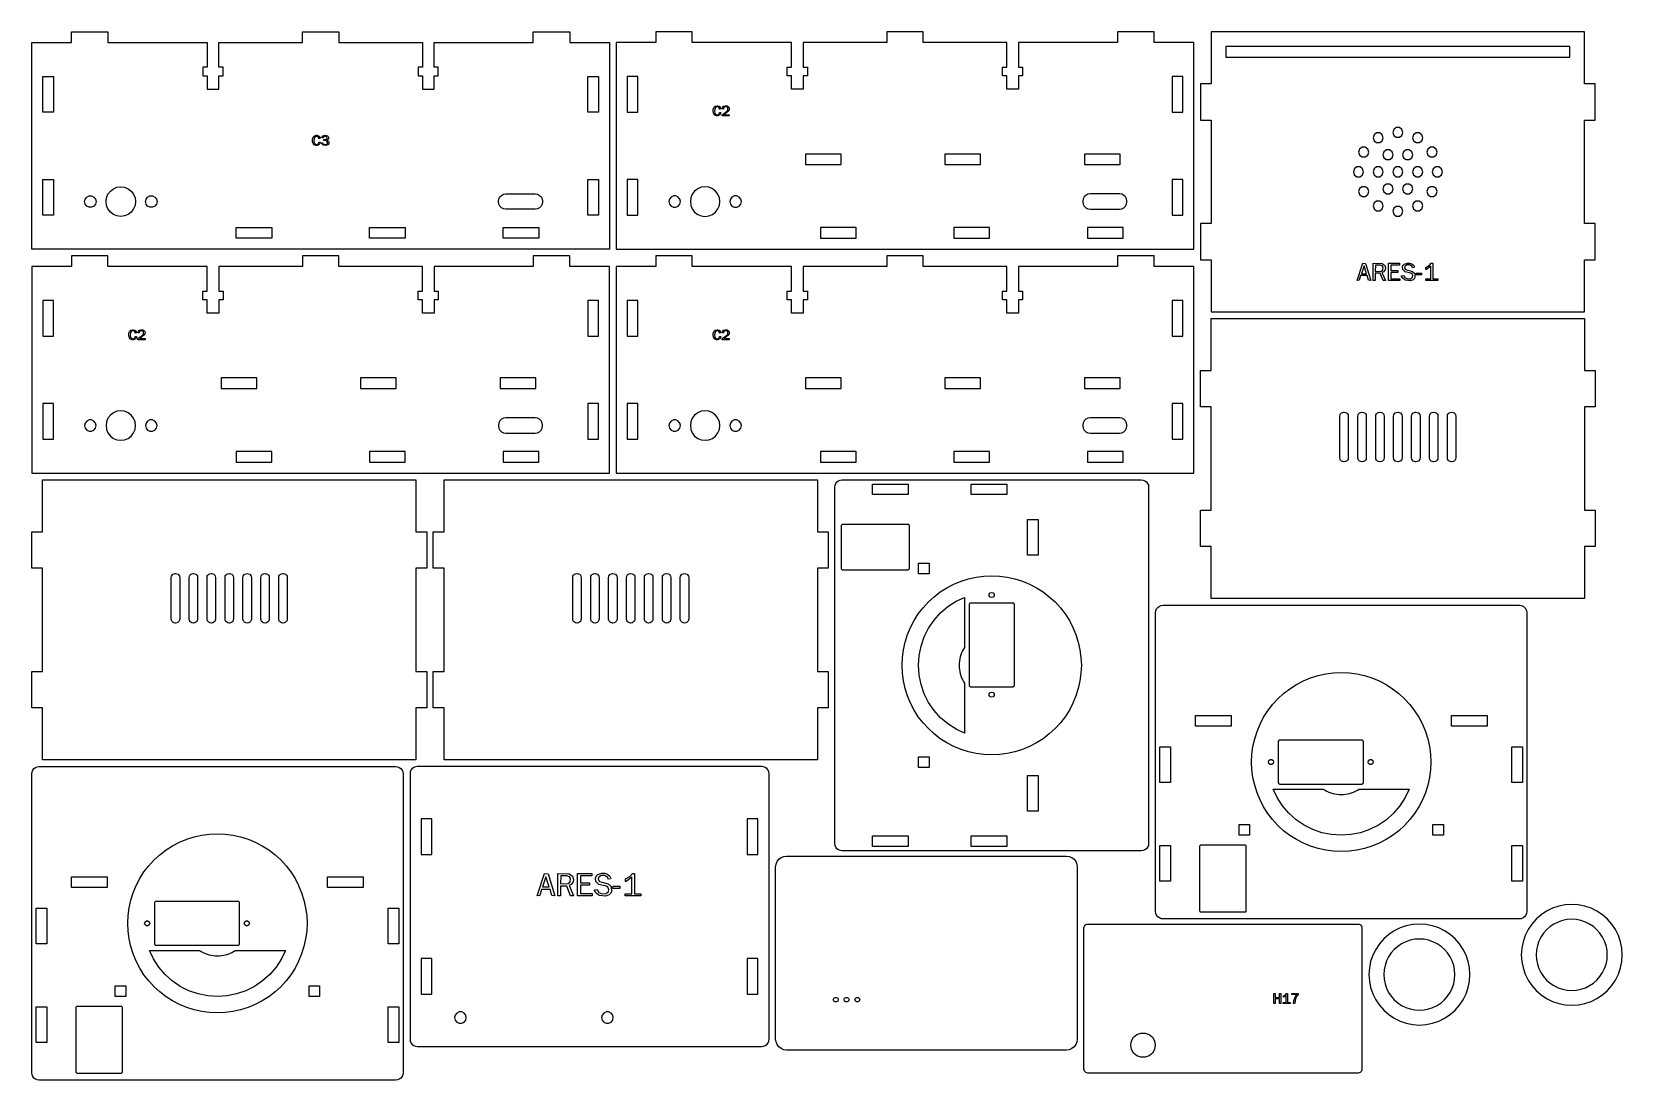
# Model space of a CAD drawing. Header units: millimetres. Extents: x 3 to 447, y 4 to 297.
import ezdxf

# ---------------------------------------------------------------- set-up
doc = ezdxf.new("R2010")
doc.units = ezdxf.units.MM
for name, color, linetype in [('CUT', 1, 'CONTINUOUS'), ('ENGRAVE', 7, 'CONTINUOUS'), ('SCORE', 5, 'CONTINUOUS')]:
    doc.layers.add(name, color=color, linetype=linetype)

msp = doc.modelspace()

# ---------------------------------------------------------------- linework, layer by layer
at = {"layer": 'CUT'}
for points in [[(164.15, 236.325), (3, 236.325), (3, 294), (14.1, 294), (14.1, 297), (24.25, 297), (24.25, 294), (51.95, 294), (51.95, 287.15), (50.75, 287.15), (50.75, 284.7), (51.95, 284.7), (51.95, 281), (55.2, 281), (55.2, 284.7), (56.4, 284.7), (56.4, 287.15), (55.2, 287.15), (55.2, 294), (78.5, 294), (78.5, 297), (88.65, 297), (88.65, 294), (111.95, 294), (111.95, 287.15), (110.75, 287.15), (110.75, 284.7), (111.95, 284.7), (111.95, 281), (115.2, 281), (115.2, 284.7), (116.4, 284.7), (116.4, 287.15), (115.2, 287.15), (115.2, 294), (142.9, 294), (142.9, 297), (153.05, 297), (153.05, 294), (164.15, 294)], [(166, 236.325), (327.15, 236.325), (327.15, 294), (316.05, 294), (316.05, 297), (305.9, 297), (305.9, 294), (278.2, 294), (278.2, 287.15), (279.4, 287.15), (279.4, 284.7), (278.2, 284.7), (278.2, 281), (274.95, 281), (274.95, 284.7), (273.75, 284.7), (273.75, 287.15), (274.95, 287.15), (274.95, 294), (251.65, 294), (251.65, 297), (241.5, 297), (241.5, 294), (218.2, 294), (218.2, 287.15), (219.4, 287.15), (219.4, 284.7), (218.2, 284.7), (218.2, 281), (214.95, 281), (214.95, 284.7), (213.75, 284.7), (213.75, 287.15), (214.95, 287.15), (214.95, 294), (187.25, 294), (187.25, 297), (177.1, 297), (177.1, 294), (166, 294)], [(332, 218.85), (436.15, 218.85), (436.15, 233.35), (439.15, 233.35), (439.15, 243.5), (436.15, 243.5), (436.15, 272.35), (439.15, 272.35), (439.15, 282.5), (436.15, 282.5), (436.15, 297), (332, 297), (332, 282.5), (329, 282.5), (329, 272.35), (332, 272.35), (332, 243.5), (329, 243.5), (329, 233.35), (332, 233.35)], [(9.05, 274.569), (6.1, 274.569), (6.1, 284.519), (9.05, 284.519)], [(161.05, 274.569), (158.1, 274.569), (158.1, 284.519), (161.05, 284.519)], [(169.1, 274.569), (172.05, 274.569), (172.05, 284.519), (169.1, 284.519)], [(321.1, 274.569), (324.05, 274.569), (324.05, 284.519), (321.1, 284.519)], [(379.996, 267.451), (379.725, 268.287), (379.014, 268.803), (378.136, 268.803), (377.425, 268.287), (377.154, 267.451), (377.425, 266.616), (378.136, 266.1), (379.014, 266.1), (379.725, 266.616)], [(385.496, 268.925), (385.225, 269.76), (384.514, 270.277), (383.636, 270.277), (382.925, 269.76), (382.654, 268.925), (382.925, 268.09), (383.636, 267.573), (384.514, 267.573), (385.225, 268.09)], [(390.996, 267.451), (390.725, 268.287), (390.014, 268.803), (389.136, 268.803), (388.425, 268.287), (388.154, 267.451), (388.425, 266.616), (389.136, 266.1), (390.014, 266.1), (390.725, 266.616)], [(218.808, 259.95), (228.758, 259.95), (228.758, 262.9), (218.808, 262.9)], [(257.725, 259.95), (267.675, 259.95), (267.675, 262.9), (257.725, 262.9)], [(296.642, 259.95), (306.592, 259.95), (306.592, 262.9), (296.642, 262.9)], [(375.97, 263.425), (375.698, 264.26), (374.988, 264.777), (374.11, 264.777), (373.399, 264.26), (373.128, 263.425), (373.399, 262.59), (374.11, 262.073), (374.988, 262.073), (375.698, 262.59)], [(382.746, 262.688), (382.475, 263.523), (381.764, 264.04), (380.886, 264.04), (380.175, 263.523), (379.904, 262.688), (380.175, 261.853), (380.886, 261.337), (381.764, 261.337), (382.475, 261.853)], [(388.246, 262.688), (387.975, 263.523), (387.264, 264.04), (386.386, 264.04), (385.675, 263.523), (385.404, 262.688), (385.675, 261.853), (386.386, 261.337), (387.264, 261.337), (387.975, 261.853)], [(395.022, 263.425), (394.751, 264.26), (394.04, 264.777), (393.162, 264.777), (392.452, 264.26), (392.18, 263.425), (392.452, 262.59), (393.162, 262.073), (394.04, 262.073), (394.751, 262.59)], [(374.496, 257.925), (374.225, 258.76), (373.514, 259.277), (372.636, 259.277), (371.925, 258.76), (371.654, 257.925), (371.925, 257.09), (372.636, 256.573), (373.514, 256.573), (374.225, 257.09)], [(379.996, 257.925), (379.725, 258.76), (379.014, 259.277), (378.136, 259.277), (377.425, 258.76), (377.154, 257.925), (377.425, 257.09), (378.136, 256.573), (379.014, 256.573), (379.725, 257.09)], [(385.496, 257.925), (385.225, 258.76), (384.514, 259.277), (383.636, 259.277), (382.925, 258.76), (382.654, 257.925), (382.925, 257.09), (383.636, 256.573), (384.514, 256.573), (385.225, 257.09)], [(390.996, 257.925), (390.725, 258.76), (390.014, 259.277), (389.136, 259.277), (388.425, 258.76), (388.154, 257.925), (388.425, 257.09), (389.136, 256.573), (390.014, 256.573), (390.725, 257.09)], [(396.496, 257.925), (396.225, 258.76), (395.514, 259.277), (394.636, 259.277), (393.925, 258.76), (393.654, 257.925), (393.925, 257.09), (394.636, 256.573), (395.514, 256.573), (396.225, 257.09)], [(9.05, 245.806), (6.1, 245.806), (6.1, 255.756), (9.05, 255.756)], [(23.701, 249.625), (23.841, 250.692), (24.253, 251.687), (24.909, 252.541), (25.763, 253.197), (26.758, 253.609), (27.825, 253.749), (28.892, 253.609), (29.887, 253.197), (30.741, 252.541), (31.397, 251.687), (31.809, 250.692), (31.949, 249.625), (31.809, 248.558), (31.397, 247.563), (30.741, 246.709), (29.887, 246.053), (28.892, 245.641), (27.825, 245.501), (26.758, 245.641), (25.763, 246.053), (24.909, 246.709), (24.253, 247.563), (23.841, 248.558)], [(161.05, 245.806), (158.1, 245.806), (158.1, 255.756), (161.05, 255.756)], [(169.1, 245.806), (172.05, 245.806), (172.05, 255.756), (169.1, 255.756)], [(194.949, 249.625), (194.809, 250.692), (194.397, 251.687), (193.741, 252.541), (192.887, 253.197), (191.892, 253.609), (190.825, 253.749), (189.758, 253.609), (188.763, 253.197), (187.909, 252.541), (187.253, 251.687), (186.841, 250.692), (186.701, 249.625), (186.841, 248.558), (187.253, 247.563), (187.909, 246.709), (188.763, 246.053), (189.758, 245.641), (190.825, 245.501), (191.892, 245.641), (192.887, 246.053), (193.741, 246.709), (194.397, 247.563), (194.809, 248.558)], [(321.1, 245.806), (324.05, 245.806), (324.05, 255.756), (321.1, 255.756)], [(375.97, 252.425), (375.698, 253.26), (374.988, 253.777), (374.11, 253.777), (373.399, 253.26), (373.128, 252.425), (373.399, 251.59), (374.11, 251.073), (374.988, 251.073), (375.698, 251.59)], [(382.746, 253.162), (382.475, 253.997), (381.764, 254.513), (380.886, 254.513), (380.175, 253.997), (379.904, 253.162), (380.175, 252.327), (380.886, 251.81), (381.764, 251.81), (382.475, 252.327)], [(388.246, 253.162), (387.975, 253.997), (387.264, 254.513), (386.386, 254.513), (385.675, 253.997), (385.404, 253.162), (385.675, 252.327), (386.386, 251.81), (387.264, 251.81), (387.975, 252.327)], [(395.022, 252.425), (394.751, 253.26), (394.04, 253.777), (393.162, 253.777), (392.452, 253.26), (392.18, 252.425), (392.452, 251.59), (393.162, 251.073), (394.04, 251.073), (394.751, 251.59)], [(17.702, 249.625), (17.863, 250.329), (18.313, 250.894), (18.964, 251.207), (19.686, 251.207), (20.337, 250.894), (20.787, 250.329), (20.948, 249.625), (20.787, 248.921), (20.337, 248.356), (19.686, 248.043), (18.964, 248.043), (18.313, 248.356), (17.863, 248.921)], [(34.702, 249.625), (34.863, 250.329), (35.313, 250.894), (35.964, 251.207), (36.686, 251.207), (37.337, 250.894), (37.787, 250.329), (37.948, 249.625), (37.787, 248.921), (37.337, 248.356), (36.686, 248.043), (35.964, 248.043), (35.313, 248.356), (34.863, 248.921)], [(133.2, 249.719), (133.3, 250.35), (133.587, 250.915), (134.035, 251.363), (134.6, 251.65), (135.231, 251.75), (143.419, 251.75), (144.05, 251.65), (144.615, 251.363), (145.063, 250.915), (145.35, 250.35), (145.45, 249.719), (145.45, 249.531), (145.35, 248.9), (145.063, 248.335), (144.615, 247.887), (144.05, 247.6), (143.419, 247.5), (135.231, 247.5), (134.6, 247.6), (134.035, 247.887), (133.587, 248.335), (133.3, 248.9), (133.2, 249.531)], [(183.948, 249.625), (183.787, 250.329), (183.337, 250.894), (182.686, 251.207), (181.964, 251.207), (181.313, 250.894), (180.863, 250.329), (180.702, 249.625), (180.863, 248.921), (181.313, 248.356), (181.964, 248.043), (182.686, 248.043), (183.337, 248.356), (183.787, 248.921)], [(200.948, 249.625), (200.787, 250.329), (200.337, 250.894), (199.686, 251.207), (198.964, 251.207), (198.313, 250.894), (197.863, 250.329), (197.702, 249.625), (197.863, 248.921), (198.313, 248.356), (198.964, 248.043), (199.686, 248.043), (200.337, 248.356), (200.787, 248.921)], [(308.45, 249.719), (308.35, 250.35), (308.063, 250.915), (307.615, 251.363), (307.05, 251.65), (306.419, 251.75), (298.231, 251.75), (297.6, 251.65), (297.035, 251.363), (296.587, 250.915), (296.3, 250.35), (296.2, 249.719), (296.2, 249.531), (296.3, 248.9), (296.587, 248.335), (297.035, 247.887), (297.6, 247.6), (298.231, 247.5), (306.419, 247.5), (307.05, 247.6), (307.615, 247.887), (308.063, 248.335), (308.35, 248.9), (308.45, 249.531)], [(379.996, 248.399), (379.725, 249.234), (379.014, 249.75), (378.136, 249.75), (377.425, 249.234), (377.154, 248.399), (377.425, 247.563), (378.136, 247.047), (379.014, 247.047), (379.725, 247.563)], [(390.996, 248.399), (390.725, 249.234), (390.014, 249.75), (389.136, 249.75), (388.425, 249.234), (388.154, 248.399), (388.425, 247.563), (389.136, 247.047), (390.014, 247.047), (390.725, 247.563)], [(385.496, 246.925), (385.225, 247.76), (384.514, 248.277), (383.636, 248.277), (382.925, 247.76), (382.654, 246.925), (382.925, 246.09), (383.636, 245.573), (384.514, 245.573), (385.225, 246.09)], [(69.925, 239.425), (59.975, 239.425), (59.975, 242.375), (69.925, 242.375)], [(107.175, 239.425), (97.225, 239.425), (97.225, 242.375), (107.175, 242.375)], [(144.425, 239.425), (134.475, 239.425), (134.475, 242.375), (144.425, 242.375)], [(222.975, 239.425), (232.925, 239.425), (232.925, 242.375), (222.975, 242.375)], [(260.225, 239.425), (270.175, 239.425), (270.175, 242.375), (260.225, 242.375)], [(297.475, 239.425), (307.425, 239.425), (307.425, 242.375), (297.475, 242.375)], [(3, 173.825), (164.15, 173.825), (164.15, 231.5), (153.05, 231.5), (153.05, 234.5), (142.9, 234.5), (142.9, 231.5), (115.2, 231.5), (115.2, 224.65), (116.4, 224.65), (116.4, 222.2), (115.2, 222.2), (115.2, 218.5), (111.95, 218.5), (111.95, 222.2), (110.75, 222.2), (110.75, 224.65), (111.95, 224.65), (111.95, 231.5), (88.65, 231.5), (88.65, 234.5), (78.5, 234.5), (78.5, 231.5), (55.2, 231.5), (55.2, 224.65), (56.4, 224.65), (56.4, 222.2), (55.2, 222.2), (55.2, 218.5), (51.95, 218.5), (51.95, 222.2), (50.75, 222.2), (50.75, 224.65), (51.95, 224.65), (51.95, 231.5), (24.25, 231.5), (24.25, 234.5), (14.1, 234.5), (14.1, 231.5), (3, 231.5)], [(166, 173.825), (327.15, 173.825), (327.15, 231.5), (316.05, 231.5), (316.05, 234.5), (305.9, 234.5), (305.9, 231.5), (278.2, 231.5), (278.2, 224.65), (279.4, 224.65), (279.4, 222.2), (278.2, 222.2), (278.2, 218.5), (274.95, 218.5), (274.95, 222.2), (273.75, 222.2), (273.75, 224.65), (274.95, 224.65), (274.95, 231.5), (251.65, 231.5), (251.65, 234.5), (241.5, 234.5), (241.5, 231.5), (218.2, 231.5), (218.2, 224.65), (219.4, 224.65), (219.4, 222.2), (218.2, 222.2), (218.2, 218.5), (214.95, 218.5), (214.95, 222.2), (213.75, 222.2), (213.75, 224.65), (214.95, 224.65), (214.95, 231.5), (187.25, 231.5), (187.25, 234.5), (177.1, 234.5), (177.1, 231.5), (166, 231.5)], [(6.1, 212.069), (9.05, 212.069), (9.05, 222.019), (6.1, 222.019)], [(158.1, 212.069), (161.05, 212.069), (161.05, 222.019), (158.1, 222.019)], [(169.1, 212.069), (172.05, 212.069), (172.05, 222.019), (169.1, 222.019)], [(321.1, 212.069), (324.05, 212.069), (324.05, 222.019), (321.1, 222.019)], [(436.15, 138.85), (332, 138.85), (332, 153.35), (329, 153.35), (329, 163.5), (332, 163.5), (332, 192.35), (329, 192.35), (329, 202.5), (332, 202.5), (332, 217), (436.15, 217), (436.15, 202.5), (439.15, 202.5), (439.15, 192.35), (436.15, 192.35), (436.15, 163.5), (439.15, 163.5), (439.15, 153.35), (436.15, 153.35)], [(55.808, 197.45), (65.758, 197.45), (65.758, 200.4), (55.808, 200.4)], [(94.725, 197.45), (104.675, 197.45), (104.675, 200.4), (94.725, 200.4)], [(133.642, 197.45), (143.592, 197.45), (143.592, 200.4), (133.642, 200.4)], [(218.808, 197.45), (228.758, 197.45), (228.758, 200.4), (218.808, 200.4)], [(257.725, 197.45), (267.675, 197.45), (267.675, 200.4), (257.725, 200.4)], [(296.642, 197.45), (306.592, 197.45), (306.592, 200.4), (296.642, 200.4)], [(6.1, 183.306), (9.05, 183.306), (9.05, 193.256), (6.1, 193.256)], [(31.949, 187.125), (31.809, 188.192), (31.397, 189.187), (30.741, 190.041), (29.887, 190.697), (28.892, 191.109), (27.825, 191.249), (26.758, 191.109), (25.763, 190.697), (24.909, 190.041), (24.253, 189.187), (23.841, 188.192), (23.701, 187.125), (23.841, 186.058), (24.253, 185.063), (24.909, 184.209), (25.763, 183.553), (26.758, 183.141), (27.825, 183.001), (28.892, 183.141), (29.887, 183.553), (30.741, 184.209), (31.397, 185.063), (31.809, 186.058)], [(158.1, 183.306), (161.05, 183.306), (161.05, 193.256), (158.1, 193.256)], [(169.1, 183.306), (172.05, 183.306), (172.05, 193.256), (169.1, 193.256)], [(194.949, 187.125), (194.809, 188.192), (194.397, 189.187), (193.741, 190.041), (192.887, 190.697), (191.892, 191.109), (190.825, 191.249), (189.758, 191.109), (188.763, 190.697), (187.909, 190.041), (187.253, 189.187), (186.841, 188.192), (186.701, 187.125), (186.841, 186.058), (187.253, 185.063), (187.909, 184.209), (188.763, 183.553), (189.758, 183.141), (190.825, 183.001), (191.892, 183.141), (192.887, 183.553), (193.741, 184.209), (194.397, 185.063), (194.809, 186.058)], [(321.1, 183.306), (324.05, 183.306), (324.05, 193.256), (321.1, 193.256)], [(367.9, 189.719), (367.956, 190.072), (368.116, 190.386), (368.364, 190.634), (368.678, 190.794), (369.031, 190.85), (369.119, 190.85), (369.472, 190.794), (369.786, 190.634), (370.034, 190.386), (370.194, 190.072), (370.25, 189.719), (370.25, 178.131), (370.194, 177.778), (370.034, 177.464), (369.786, 177.216), (369.472, 177.056), (369.119, 177), (369.031, 177), (368.678, 177.056), (368.364, 177.216), (368.116, 177.464), (367.956, 177.778), (367.9, 178.131)], [(372.9, 189.719), (372.956, 190.072), (373.116, 190.386), (373.364, 190.634), (373.678, 190.794), (374.031, 190.85), (374.119, 190.85), (374.472, 190.794), (374.786, 190.634), (375.034, 190.386), (375.194, 190.072), (375.25, 189.719), (375.25, 178.131), (375.194, 177.778), (375.034, 177.464), (374.786, 177.216), (374.472, 177.056), (374.119, 177), (374.031, 177), (373.678, 177.056), (373.364, 177.216), (373.116, 177.464), (372.956, 177.778), (372.9, 178.131)], [(377.9, 189.719), (377.956, 190.072), (378.116, 190.386), (378.364, 190.634), (378.678, 190.794), (379.031, 190.85), (379.119, 190.85), (379.472, 190.794), (379.786, 190.634), (380.034, 190.386), (380.194, 190.072), (380.25, 189.719), (380.25, 178.131), (380.194, 177.778), (380.034, 177.464), (379.786, 177.216), (379.472, 177.056), (379.119, 177), (379.031, 177), (378.678, 177.056), (378.364, 177.216), (378.116, 177.464), (377.956, 177.778), (377.9, 178.131)], [(382.9, 189.719), (382.956, 190.072), (383.116, 190.386), (383.364, 190.634), (383.678, 190.794), (384.031, 190.85), (384.119, 190.85), (384.472, 190.794), (384.786, 190.634), (385.034, 190.386), (385.194, 190.072), (385.25, 189.719), (385.25, 178.131), (385.194, 177.778), (385.034, 177.464), (384.786, 177.216), (384.472, 177.056), (384.119, 177), (384.031, 177), (383.678, 177.056), (383.364, 177.216), (383.116, 177.464), (382.956, 177.778), (382.9, 178.131)], [(387.9, 189.719), (387.956, 190.072), (388.116, 190.386), (388.364, 190.634), (388.678, 190.794), (389.031, 190.85), (389.119, 190.85), (389.472, 190.794), (389.786, 190.634), (390.034, 190.386), (390.194, 190.072), (390.25, 189.719), (390.25, 178.131), (390.194, 177.778), (390.034, 177.464), (389.786, 177.216), (389.472, 177.056), (389.119, 177), (389.031, 177), (388.678, 177.056), (388.364, 177.216), (388.116, 177.464), (387.956, 177.778), (387.9, 178.131)], [(392.9, 189.719), (392.956, 190.072), (393.116, 190.386), (393.364, 190.634), (393.678, 190.794), (394.031, 190.85), (394.119, 190.85), (394.472, 190.794), (394.786, 190.634), (395.034, 190.386), (395.194, 190.072), (395.25, 189.719), (395.25, 178.131), (395.194, 177.778), (395.034, 177.464), (394.786, 177.216), (394.472, 177.056), (394.119, 177), (394.031, 177), (393.678, 177.056), (393.364, 177.216), (393.116, 177.464), (392.956, 177.778), (392.9, 178.131)], [(397.9, 189.719), (397.956, 190.072), (398.116, 190.386), (398.364, 190.634), (398.678, 190.794), (399.031, 190.85), (399.119, 190.85), (399.472, 190.794), (399.786, 190.634), (400.034, 190.386), (400.194, 190.072), (400.25, 189.719), (400.25, 178.131), (400.194, 177.778), (400.034, 177.464), (399.786, 177.216), (399.472, 177.056), (399.119, 177), (399.031, 177), (398.678, 177.056), (398.364, 177.216), (398.116, 177.464), (397.956, 177.778), (397.9, 178.131)], [(20.948, 187.125), (20.787, 187.829), (20.337, 188.394), (19.686, 188.707), (18.964, 188.707), (18.313, 188.394), (17.863, 187.829), (17.702, 187.125), (17.863, 186.421), (18.313, 185.856), (18.964, 185.543), (19.686, 185.543), (20.337, 185.856), (20.787, 186.421)], [(37.948, 187.125), (37.787, 187.829), (37.337, 188.394), (36.686, 188.707), (35.964, 188.707), (35.313, 188.394), (34.863, 187.829), (34.702, 187.125), (34.863, 186.421), (35.313, 185.856), (35.964, 185.543), (36.686, 185.543), (37.337, 185.856), (37.787, 186.421)], [(145.45, 187.219), (145.35, 187.85), (145.063, 188.415), (144.615, 188.863), (144.05, 189.15), (143.419, 189.25), (135.231, 189.25), (134.6, 189.15), (134.035, 188.863), (133.587, 188.415), (133.3, 187.85), (133.2, 187.219), (133.2, 187.031), (133.3, 186.4), (133.587, 185.835), (134.035, 185.387), (134.6, 185.1), (135.231, 185), (143.419, 185), (144.05, 185.1), (144.615, 185.387), (145.063, 185.835), (145.35, 186.4), (145.45, 187.031)], [(183.948, 187.125), (183.787, 187.829), (183.337, 188.394), (182.686, 188.707), (181.964, 188.707), (181.313, 188.394), (180.863, 187.829), (180.702, 187.125), (180.863, 186.421), (181.313, 185.856), (181.964, 185.543), (182.686, 185.543), (183.337, 185.856), (183.787, 186.421)], [(200.948, 187.125), (200.787, 187.829), (200.337, 188.394), (199.686, 188.707), (198.964, 188.707), (198.313, 188.394), (197.863, 187.829), (197.702, 187.125), (197.863, 186.421), (198.313, 185.856), (198.964, 185.543), (199.686, 185.543), (200.337, 185.856), (200.787, 186.421)], [(308.45, 187.219), (308.35, 187.85), (308.063, 188.415), (307.615, 188.863), (307.05, 189.15), (306.419, 189.25), (298.231, 189.25), (297.6, 189.15), (297.035, 188.863), (296.587, 188.415), (296.3, 187.85), (296.2, 187.219), (296.2, 187.031), (296.3, 186.4), (296.587, 185.835), (297.035, 185.387), (297.6, 185.1), (298.231, 185), (306.419, 185), (307.05, 185.1), (307.615, 185.387), (308.063, 185.835), (308.35, 186.4), (308.45, 187.031)], [(59.975, 176.925), (69.925, 176.925), (69.925, 179.875), (59.975, 179.875)], [(97.225, 176.925), (107.175, 176.925), (107.175, 179.875), (97.225, 179.875)], [(134.475, 176.925), (144.425, 176.925), (144.425, 179.875), (134.475, 179.875)], [(222.975, 176.925), (232.925, 176.925), (232.925, 179.875), (222.975, 179.875)], [(260.225, 176.925), (270.175, 176.925), (270.175, 179.875), (260.225, 179.875)], [(297.475, 176.925), (307.425, 176.925), (307.425, 179.875), (297.475, 179.875)], [(110.15, 93.85), (6, 93.85), (6, 108.35), (3, 108.35), (3, 118.5), (6, 118.5), (6, 147.35), (3, 147.35), (3, 157.5), (6, 157.5), (6, 172), (110.15, 172), (110.15, 157.5), (113.15, 157.5), (113.15, 147.35), (110.15, 147.35), (110.15, 118.5), (113.15, 118.5), (113.15, 108.35), (110.15, 108.35)], [(222.15, 93.85), (118, 93.85), (118, 108.35), (115, 108.35), (115, 118.5), (118, 118.5), (118, 147.35), (115, 147.35), (115, 157.5), (118, 157.5), (118, 172), (222.15, 172), (222.15, 157.5), (225.15, 157.5), (225.15, 147.35), (222.15, 147.35), (222.15, 118.5), (225.15, 118.5), (225.15, 108.35), (222.15, 108.35)], [(227, 70.52), (227, 169.93), (227.07, 170.462), (227.277, 170.963), (227.607, 171.393), (228.037, 171.723), (228.538, 171.93), (229.07, 172), (312.48, 172), (313.012, 171.93), (313.513, 171.723), (313.943, 171.393), (314.273, 170.963), (314.48, 170.462), (314.55, 169.93), (314.55, 70.52), (314.48, 69.988), (314.273, 69.487), (313.943, 69.057), (313.513, 68.727), (313.012, 68.52), (312.48, 68.45), (229.07, 68.45), (228.538, 68.52), (228.037, 68.727), (227.607, 69.057), (227.277, 69.487), (227.07, 69.988)], [(237.55, 167.85), (237.55, 170.8), (247.5, 170.8), (247.5, 167.85)], [(265.05, 167.85), (265.05, 170.8), (275, 170.8), (275, 167.85)], [(280.8, 150.95), (280.8, 160.9), (283.75, 160.9), (283.75, 150.95)], [(247.269, 159.65), (247.406, 159.628), (247.524, 159.568), (247.618, 159.474), (247.678, 159.356), (247.7, 159.219), (247.7, 147.231), (247.678, 147.094), (247.618, 146.976), (247.524, 146.882), (247.406, 146.822), (247.269, 146.8), (229.281, 146.8), (229.144, 146.822), (229.026, 146.882), (228.932, 146.976), (228.872, 147.094), (228.85, 147.231), (228.85, 159.219), (228.872, 159.356), (228.932, 159.474), (229.026, 159.568), (229.144, 159.628), (229.281, 159.65)], [(250.372, 145.782), (250.372, 148.732), (253.322, 148.732), (253.322, 145.782)], [(41.9, 144.719), (41.956, 145.072), (42.116, 145.386), (42.364, 145.634), (42.678, 145.794), (43.031, 145.85), (43.119, 145.85), (43.472, 145.794), (43.786, 145.634), (44.034, 145.386), (44.194, 145.072), (44.25, 144.719), (44.25, 133.131), (44.194, 132.778), (44.034, 132.464), (43.786, 132.216), (43.472, 132.056), (43.119, 132), (43.031, 132), (42.678, 132.056), (42.364, 132.216), (42.116, 132.464), (41.956, 132.778), (41.9, 133.131)], [(46.9, 144.719), (46.956, 145.072), (47.116, 145.386), (47.364, 145.634), (47.678, 145.794), (48.031, 145.85), (48.119, 145.85), (48.472, 145.794), (48.786, 145.634), (49.034, 145.386), (49.194, 145.072), (49.25, 144.719), (49.25, 133.131), (49.194, 132.778), (49.034, 132.464), (48.786, 132.216), (48.472, 132.056), (48.119, 132), (48.031, 132), (47.678, 132.056), (47.364, 132.216), (47.116, 132.464), (46.956, 132.778), (46.9, 133.131)], [(51.9, 144.719), (51.956, 145.072), (52.116, 145.386), (52.364, 145.634), (52.678, 145.794), (53.031, 145.85), (53.119, 145.85), (53.472, 145.794), (53.786, 145.634), (54.034, 145.386), (54.194, 145.072), (54.25, 144.719), (54.25, 133.131), (54.194, 132.778), (54.034, 132.464), (53.786, 132.216), (53.472, 132.056), (53.119, 132), (53.031, 132), (52.678, 132.056), (52.364, 132.216), (52.116, 132.464), (51.956, 132.778), (51.9, 133.131)], [(56.9, 144.719), (56.956, 145.072), (57.116, 145.386), (57.364, 145.634), (57.678, 145.794), (58.031, 145.85), (58.119, 145.85), (58.472, 145.794), (58.786, 145.634), (59.034, 145.386), (59.194, 145.072), (59.25, 144.719), (59.25, 133.131), (59.194, 132.778), (59.034, 132.464), (58.786, 132.216), (58.472, 132.056), (58.119, 132), (58.031, 132), (57.678, 132.056), (57.364, 132.216), (57.116, 132.464), (56.956, 132.778), (56.9, 133.131)], [(61.9, 144.719), (61.956, 145.072), (62.116, 145.386), (62.364, 145.634), (62.678, 145.794), (63.031, 145.85), (63.119, 145.85), (63.472, 145.794), (63.786, 145.634), (64.034, 145.386), (64.194, 145.072), (64.25, 144.719), (64.25, 133.131), (64.194, 132.778), (64.034, 132.464), (63.786, 132.216), (63.472, 132.056), (63.119, 132), (63.031, 132), (62.678, 132.056), (62.364, 132.216), (62.116, 132.464), (61.956, 132.778), (61.9, 133.131)], [(66.9, 144.719), (66.956, 145.072), (67.116, 145.386), (67.364, 145.634), (67.678, 145.794), (68.031, 145.85), (68.119, 145.85), (68.472, 145.794), (68.786, 145.634), (69.034, 145.386), (69.194, 145.072), (69.25, 144.719), (69.25, 133.131), (69.194, 132.778), (69.034, 132.464), (68.786, 132.216), (68.472, 132.056), (68.119, 132), (68.031, 132), (67.678, 132.056), (67.364, 132.216), (67.116, 132.464), (66.956, 132.778), (66.9, 133.131)], [(71.9, 144.719), (71.956, 145.072), (72.116, 145.386), (72.364, 145.634), (72.678, 145.794), (73.031, 145.85), (73.119, 145.85), (73.472, 145.794), (73.786, 145.634), (74.034, 145.386), (74.194, 145.072), (74.25, 144.719), (74.25, 133.131), (74.194, 132.778), (74.034, 132.464), (73.786, 132.216), (73.472, 132.056), (73.119, 132), (73.031, 132), (72.678, 132.056), (72.364, 132.216), (72.116, 132.464), (71.956, 132.778), (71.9, 133.131)], [(153.9, 144.719), (153.956, 145.072), (154.116, 145.386), (154.364, 145.634), (154.678, 145.794), (155.031, 145.85), (155.119, 145.85), (155.472, 145.794), (155.786, 145.634), (156.034, 145.386), (156.194, 145.072), (156.25, 144.719), (156.25, 133.131), (156.194, 132.778), (156.034, 132.464), (155.786, 132.216), (155.472, 132.056), (155.119, 132), (155.031, 132), (154.678, 132.056), (154.364, 132.216), (154.116, 132.464), (153.956, 132.778), (153.9, 133.131)], [(158.9, 144.719), (158.956, 145.072), (159.116, 145.386), (159.364, 145.634), (159.678, 145.794), (160.031, 145.85), (160.119, 145.85), (160.472, 145.794), (160.786, 145.634), (161.034, 145.386), (161.194, 145.072), (161.25, 144.719), (161.25, 133.131), (161.194, 132.778), (161.034, 132.464), (160.786, 132.216), (160.472, 132.056), (160.119, 132), (160.031, 132), (159.678, 132.056), (159.364, 132.216), (159.116, 132.464), (158.956, 132.778), (158.9, 133.131)], [(163.9, 144.719), (163.956, 145.072), (164.116, 145.386), (164.364, 145.634), (164.678, 145.794), (165.031, 145.85), (165.119, 145.85), (165.472, 145.794), (165.786, 145.634), (166.034, 145.386), (166.194, 145.072), (166.25, 144.719), (166.25, 133.131), (166.194, 132.778), (166.034, 132.464), (165.786, 132.216), (165.472, 132.056), (165.119, 132), (165.031, 132), (164.678, 132.056), (164.364, 132.216), (164.116, 132.464), (163.956, 132.778), (163.9, 133.131)], [(168.9, 144.719), (168.956, 145.072), (169.116, 145.386), (169.364, 145.634), (169.678, 145.794), (170.031, 145.85), (170.119, 145.85), (170.472, 145.794), (170.786, 145.634), (171.034, 145.386), (171.194, 145.072), (171.25, 144.719), (171.25, 133.131), (171.194, 132.778), (171.034, 132.464), (170.786, 132.216), (170.472, 132.056), (170.119, 132), (170.031, 132), (169.678, 132.056), (169.364, 132.216), (169.116, 132.464), (168.956, 132.778), (168.9, 133.131)], [(173.9, 144.719), (173.956, 145.072), (174.116, 145.386), (174.364, 145.634), (174.678, 145.794), (175.031, 145.85), (175.119, 145.85), (175.472, 145.794), (175.786, 145.634), (176.034, 145.386), (176.194, 145.072), (176.25, 144.719), (176.25, 133.131), (176.194, 132.778), (176.034, 132.464), (175.786, 132.216), (175.472, 132.056), (175.119, 132), (175.031, 132), (174.678, 132.056), (174.364, 132.216), (174.116, 132.464), (173.956, 132.778), (173.9, 133.131)], [(178.9, 144.719), (178.956, 145.072), (179.116, 145.386), (179.364, 145.634), (179.678, 145.794), (180.031, 145.85), (180.119, 145.85), (180.472, 145.794), (180.786, 145.634), (181.034, 145.386), (181.194, 145.072), (181.25, 144.719), (181.25, 133.131), (181.194, 132.778), (181.034, 132.464), (180.786, 132.216), (180.472, 132.056), (180.119, 132), (180.031, 132), (179.678, 132.056), (179.364, 132.216), (179.116, 132.464), (178.956, 132.778), (178.9, 133.131)], [(183.9, 144.719), (183.956, 145.072), (184.116, 145.386), (184.364, 145.634), (184.678, 145.794), (185.031, 145.85), (185.119, 145.85), (185.472, 145.794), (185.786, 145.634), (186.034, 145.386), (186.194, 145.072), (186.25, 144.719), (186.25, 133.131), (186.194, 132.778), (186.034, 132.464), (185.786, 132.216), (185.472, 132.056), (185.119, 132), (185.031, 132), (184.678, 132.056), (184.364, 132.216), (184.116, 132.464), (183.956, 132.778), (183.9, 133.131)], [(263.2, 101.265), (260.849, 102.374), (258.571, 103.847), (256.508, 105.609), (254.697, 107.628), (253.17, 109.87), (251.953, 112.295), (251.068, 114.859), (250.53, 117.518), (250.35, 120.225), (250.53, 122.932), (251.068, 125.591), (251.953, 128.155), (253.17, 130.58), (254.697, 132.822), (256.508, 134.841), (258.571, 136.603), (260.849, 138.076), (263.2, 139.185), (263.2, 125.221), (262.902, 124.739), (262.625, 124.217), (262.383, 123.679), (262.176, 123.126), (262.006, 122.561), (261.872, 121.985), (261.777, 121.403), (261.719, 120.815), (261.7, 120.225), (261.719, 119.635), (261.777, 119.047), (261.872, 118.465), (262.006, 117.889), (262.176, 117.324), (262.383, 116.771), (262.625, 116.233), (262.902, 115.711), (263.2, 115.229)], [(276.569, 137.7), (276.706, 137.678), (276.824, 137.618), (276.918, 137.524), (276.978, 137.406), (277, 137.269), (277, 114.581), (276.978, 114.444), (276.918, 114.326), (276.824, 114.232), (276.706, 114.172), (276.569, 114.15), (264.981, 114.15), (264.844, 114.172), (264.726, 114.232), (264.632, 114.326), (264.572, 114.444), (264.55, 114.581), (264.55, 137.269), (264.572, 137.406), (264.632, 137.524), (264.726, 137.618), (264.844, 137.678), (264.981, 137.7)], [(270.775, 140.546), (271.199, 140.408), (271.461, 140.048), (271.461, 139.602), (271.199, 139.242), (270.775, 139.104), (270.351, 139.242), (270.089, 139.602), (270.089, 140.048), (270.351, 140.408)], [(417.98, 49.45), (318.57, 49.45), (318.038, 49.52), (317.537, 49.727), (317.107, 50.057), (316.777, 50.487), (316.57, 50.988), (316.5, 51.52), (316.5, 134.93), (316.57, 135.462), (316.777, 135.963), (317.107, 136.393), (317.537, 136.723), (318.038, 136.93), (318.57, 137), (417.98, 137), (418.512, 136.93), (419.013, 136.723), (419.443, 136.393), (419.773, 135.963), (419.98, 135.462), (420.05, 134.93), (420.05, 51.52), (419.98, 50.988), (419.773, 50.487), (419.443, 50.057), (419.013, 49.727), (418.512, 49.52)], [(270.775, 112.746), (271.199, 112.608), (271.461, 112.248), (271.461, 111.802), (271.199, 111.442), (270.775, 111.304), (270.351, 111.442), (270.089, 111.802), (270.089, 112.248), (270.351, 112.608)], [(337.55, 103.25), (327.6, 103.25), (327.6, 106.2), (337.55, 106.2)], [(408.95, 103.25), (399, 103.25), (399, 106.2), (408.95, 106.2)], [(350.8, 99.019), (350.822, 99.156), (350.882, 99.274), (350.976, 99.368), (351.094, 99.428), (351.231, 99.45), (373.919, 99.45), (374.056, 99.428), (374.174, 99.368), (374.268, 99.274), (374.328, 99.156), (374.35, 99.019), (374.35, 87.431), (374.328, 87.294), (374.268, 87.176), (374.174, 87.082), (374.056, 87.022), (373.919, 87), (351.231, 87), (351.094, 87.022), (350.976, 87.082), (350.882, 87.176), (350.822, 87.294), (350.8, 87.431)], [(250.372, 91.718), (250.372, 94.668), (253.322, 94.668), (253.322, 91.718)], [(320.65, 87.5), (317.7, 87.5), (317.7, 97.45), (320.65, 97.45)], [(347.954, 93.225), (348.092, 93.649), (348.452, 93.911), (348.898, 93.911), (349.258, 93.649), (349.396, 93.225), (349.258, 92.801), (348.898, 92.539), (348.452, 92.539), (348.092, 92.801)], [(375.754, 93.225), (375.892, 93.649), (376.252, 93.911), (376.698, 93.911), (377.058, 93.649), (377.196, 93.225), (377.058, 92.801), (376.698, 92.539), (376.252, 92.539), (375.892, 92.801)], [(418.85, 87.5), (415.9, 87.5), (415.9, 97.45), (418.85, 97.45)], [(104.48, 4.45), (5.07, 4.45), (4.538, 4.52), (4.037, 4.727), (3.607, 5.057), (3.277, 5.487), (3.07, 5.988), (3, 6.52), (3, 89.93), (3.07, 90.462), (3.277, 90.963), (3.607, 91.393), (4.037, 91.723), (4.538, 91.93), (5.07, 92), (104.48, 92), (105.012, 91.93), (105.513, 91.723), (105.943, 91.393), (106.273, 90.963), (106.48, 90.462), (106.55, 89.93), (106.55, 6.52), (106.48, 5.988), (106.273, 5.487), (105.943, 5.057), (105.513, 4.727), (105.012, 4.52)], [(110.57, 13.85), (206.58, 13.85), (207.112, 13.92), (207.613, 14.127), (208.043, 14.457), (208.373, 14.887), (208.58, 15.388), (208.65, 15.92), (208.65, 89.93), (208.58, 90.462), (208.373, 90.963), (208.043, 91.393), (207.613, 91.723), (207.112, 91.93), (206.58, 92), (110.57, 92), (110.038, 91.93), (109.537, 91.723), (109.107, 91.393), (108.777, 90.963), (108.57, 90.462), (108.5, 89.93), (108.5, 15.92), (108.57, 15.388), (108.777, 14.887), (109.107, 14.457), (109.537, 14.127), (110.038, 13.92)], [(280.8, 79.55), (280.8, 89.5), (283.75, 89.5), (283.75, 79.55)], [(387.235, 85.65), (386.126, 83.299), (384.653, 81.021), (382.891, 78.958), (380.872, 77.147), (378.63, 75.62), (376.205, 74.403), (373.641, 73.518), (370.982, 72.98), (368.275, 72.8), (365.568, 72.98), (362.909, 73.518), (360.345, 74.403), (357.92, 75.62), (355.678, 77.147), (353.659, 78.958), (351.897, 81.021), (350.424, 83.299), (349.315, 85.65), (363.279, 85.65), (363.761, 85.352), (364.283, 85.075), (364.821, 84.833), (365.374, 84.626), (365.939, 84.456), (366.515, 84.322), (367.097, 84.227), (367.685, 84.169), (368.275, 84.15), (368.865, 84.169), (369.453, 84.227), (370.035, 84.322), (370.611, 84.456), (371.176, 84.626), (371.729, 84.833), (372.267, 85.075), (372.789, 85.352), (373.271, 85.65)], [(111.6, 67.45), (114.55, 67.45), (114.55, 77.4), (111.6, 77.4)], [(202.6, 67.45), (205.55, 67.45), (205.55, 77.4), (202.6, 77.4)], [(342.718, 72.822), (339.768, 72.822), (339.768, 75.772), (342.718, 75.772)], [(396.782, 72.822), (393.832, 72.822), (393.832, 75.772), (396.782, 75.772)], [(237.55, 69.65), (237.55, 72.6), (247.5, 72.6), (247.5, 69.65)], [(265.05, 69.65), (265.05, 72.6), (275, 72.6), (275, 69.65)], [(291.58, 12.85), (213.57, 12.85), (212.779, 12.954), (212.037, 13.261), (211.4, 13.75), (210.911, 14.387), (210.604, 15.129), (210.5, 15.92), (210.5, 63.93), (210.604, 64.721), (210.911, 65.463), (211.4, 66.1), (212.037, 66.589), (212.779, 66.896), (213.57, 67), (291.58, 67), (292.371, 66.896), (293.113, 66.589), (293.75, 66.1), (294.239, 65.463), (294.546, 64.721), (294.65, 63.93), (294.65, 15.92), (294.546, 15.129), (294.239, 14.387), (293.75, 13.75), (293.113, 13.261), (292.371, 12.954)], [(320.65, 60), (317.7, 60), (317.7, 69.95), (320.65, 69.95)], [(328.85, 69.719), (328.872, 69.856), (328.932, 69.974), (329.026, 70.068), (329.144, 70.128), (329.281, 70.15), (341.269, 70.15), (341.406, 70.128), (341.524, 70.068), (341.618, 69.974), (341.678, 69.856), (341.7, 69.719), (341.7, 51.731), (341.678, 51.594), (341.618, 51.476), (341.524, 51.382), (341.406, 51.322), (341.269, 51.3), (329.281, 51.3), (329.144, 51.322), (329.026, 51.382), (328.932, 51.476), (328.872, 51.594), (328.85, 51.731)], [(418.85, 60), (415.9, 60), (415.9, 69.95), (418.85, 69.95)], [(24.05, 58.25), (14.1, 58.25), (14.1, 61.2), (24.05, 61.2)], [(95.45, 58.25), (85.5, 58.25), (85.5, 61.2), (95.45, 61.2)], [(37.3, 54.019), (37.322, 54.156), (37.382, 54.274), (37.476, 54.368), (37.594, 54.428), (37.731, 54.45), (60.419, 54.45), (60.556, 54.428), (60.674, 54.368), (60.768, 54.274), (60.828, 54.156), (60.85, 54.019), (60.85, 42.431), (60.828, 42.294), (60.768, 42.176), (60.674, 42.082), (60.556, 42.022), (60.419, 42), (37.731, 42), (37.594, 42.022), (37.476, 42.082), (37.382, 42.176), (37.322, 42.294), (37.3, 42.431)], [(446.65, 39.425), (446.53, 41.262), (446.171, 43.068), (445.579, 44.811), (444.765, 46.462), (443.742, 47.993), (442.528, 49.377), (441.144, 50.591), (439.613, 51.614), (437.961, 52.429), (436.218, 53.02), (434.412, 53.38), (432.575, 53.5), (430.738, 53.38), (428.932, 53.02), (427.189, 52.429), (425.538, 51.614), (424.007, 50.591), (422.623, 49.377), (421.409, 47.993), (420.386, 46.462), (419.571, 44.811), (418.98, 43.068), (418.62, 41.262), (418.5, 39.425), (418.62, 37.588), (418.98, 35.782), (419.571, 34.039), (420.386, 32.387), (421.409, 30.856), (422.623, 29.472), (424.007, 28.258), (425.538, 27.235), (427.189, 26.421), (428.932, 25.829), (430.738, 25.47), (432.575, 25.35), (434.412, 25.47), (436.218, 25.829), (437.961, 26.421), (439.613, 27.235), (441.144, 28.258), (442.528, 29.472), (443.742, 30.856), (444.765, 32.387), (445.579, 34.039), (446.171, 35.782), (446.53, 37.588)], [(7.15, 42.5), (4.2, 42.5), (4.2, 52.45), (7.15, 52.45)], [(34.454, 48.225), (34.592, 48.649), (34.952, 48.911), (35.398, 48.911), (35.758, 48.649), (35.896, 48.225), (35.758, 47.801), (35.398, 47.539), (34.952, 47.539), (34.592, 47.801)], [(62.254, 48.225), (62.392, 48.649), (62.752, 48.911), (63.198, 48.911), (63.558, 48.649), (63.696, 48.225), (63.558, 47.801), (63.198, 47.539), (62.752, 47.539), (62.392, 47.801)], [(105.35, 42.5), (102.4, 42.5), (102.4, 52.45), (105.35, 52.45)], [(442.5, 39.425), (442.415, 40.72), (442.162, 41.994), (441.745, 43.223), (441.17, 44.387), (440.449, 45.467), (439.593, 46.443), (438.617, 47.299), (437.538, 48.02), (436.373, 48.594), (435.144, 49.011), (433.871, 49.265), (432.575, 49.35), (431.28, 49.265), (430.006, 49.011), (428.777, 48.594), (427.613, 48.02), (426.533, 47.299), (425.557, 46.443), (424.701, 45.467), (423.98, 44.387), (423.406, 43.223), (422.989, 41.994), (422.735, 40.72), (422.65, 39.425), (422.735, 38.129), (422.989, 36.856), (423.406, 35.627), (423.98, 34.462), (424.701, 33.383), (425.557, 32.407), (426.533, 31.551), (427.613, 30.83), (428.777, 30.255), (430.006, 29.838), (431.28, 29.585), (432.575, 29.5), (433.871, 29.585), (435.144, 29.838), (436.373, 30.255), (437.538, 30.83), (438.617, 31.551), (439.593, 32.407), (440.449, 33.383), (441.17, 34.462), (441.745, 35.627), (442.162, 36.856), (442.415, 38.129)], [(372.98, 6.45), (297.57, 6.45), (297.297, 6.486), (297.037, 6.593), (296.814, 6.764), (296.643, 6.987), (296.536, 7.247), (296.5, 7.52), (296.5, 46.93), (296.536, 47.203), (296.643, 47.463), (296.814, 47.686), (297.037, 47.857), (297.297, 47.964), (297.57, 48), (372.98, 48), (373.253, 47.964), (373.513, 47.857), (373.736, 47.686), (373.907, 47.463), (374.014, 47.203), (374.05, 46.93), (374.05, 7.52), (374.014, 7.247), (373.907, 6.987), (373.736, 6.764), (373.513, 6.593), (373.253, 6.486)], [(404.15, 33.925), (404.03, 35.762), (403.671, 37.568), (403.079, 39.311), (402.265, 40.962), (401.242, 42.493), (400.028, 43.877), (398.644, 45.091), (397.113, 46.114), (395.461, 46.929), (393.718, 47.52), (391.912, 47.88), (390.075, 48), (388.238, 47.88), (386.432, 47.52), (384.689, 46.929), (383.038, 46.114), (381.507, 45.091), (380.123, 43.877), (378.909, 42.493), (377.886, 40.962), (377.071, 39.311), (376.48, 37.568), (376.12, 35.762), (376, 33.925), (376.12, 32.088), (376.48, 30.282), (377.071, 28.539), (377.886, 26.887), (378.909, 25.356), (380.123, 23.972), (381.507, 22.758), (383.038, 21.735), (384.689, 20.921), (386.432, 20.329), (388.238, 19.97), (390.075, 19.85), (391.912, 19.97), (393.718, 20.329), (395.461, 20.921), (397.113, 21.735), (398.644, 22.758), (400.028, 23.972), (401.242, 25.356), (402.265, 26.887), (403.079, 28.539), (403.671, 30.282), (404.03, 32.088)], [(73.735, 40.65), (72.626, 38.299), (71.153, 36.021), (69.391, 33.958), (67.372, 32.147), (65.13, 30.62), (62.705, 29.403), (60.141, 28.518), (57.482, 27.98), (54.775, 27.8), (52.068, 27.98), (49.409, 28.518), (46.845, 29.403), (44.42, 30.62), (42.178, 32.147), (40.159, 33.958), (38.397, 36.021), (36.924, 38.299), (35.815, 40.65), (49.779, 40.65), (50.261, 40.352), (50.783, 40.075), (51.321, 39.833), (51.874, 39.626), (52.439, 39.456), (53.015, 39.322), (53.597, 39.227), (54.185, 39.169), (54.775, 39.15), (55.365, 39.169), (55.953, 39.227), (56.535, 39.322), (57.111, 39.456), (57.676, 39.626), (58.229, 39.833), (58.767, 40.075), (59.289, 40.352), (59.771, 40.65)], [(400, 33.925), (399.915, 35.22), (399.662, 36.494), (399.245, 37.723), (398.67, 38.887), (397.949, 39.967), (397.093, 40.943), (396.117, 41.799), (395.038, 42.52), (393.873, 43.094), (392.644, 43.511), (391.371, 43.765), (390.075, 43.85), (388.78, 43.765), (387.506, 43.511), (386.277, 43.094), (385.113, 42.52), (384.033, 41.799), (383.057, 40.943), (382.201, 39.967), (381.48, 38.887), (380.906, 37.723), (380.489, 36.494), (380.235, 35.22), (380.15, 33.925), (380.235, 32.629), (380.489, 31.356), (380.906, 30.127), (381.48, 28.962), (382.201, 27.883), (383.057, 26.907), (384.033, 26.051), (385.113, 25.33), (386.277, 24.755), (387.506, 24.338), (388.78, 24.085), (390.075, 24), (391.371, 24.085), (392.644, 24.338), (393.873, 24.755), (395.038, 25.33), (396.117, 26.051), (397.093, 26.907), (397.949, 27.883), (398.67, 28.962), (399.245, 30.127), (399.662, 31.356), (399.915, 32.629)], [(111.6, 28.45), (114.55, 28.45), (114.55, 38.4), (111.6, 38.4)], [(202.6, 28.45), (205.55, 28.45), (205.55, 38.4), (202.6, 38.4)], [(29.218, 27.822), (26.268, 27.822), (26.268, 30.772), (29.218, 30.772)], [(83.282, 27.822), (80.332, 27.822), (80.332, 30.772), (83.282, 30.772)], [(226.604, 26.925), (226.732, 27.319), (227.068, 27.563), (227.482, 27.563), (227.818, 27.319), (227.946, 26.925), (227.818, 26.531), (227.482, 26.287), (227.068, 26.287), (226.732, 26.531)], [(229.604, 26.925), (229.732, 27.319), (230.068, 27.563), (230.482, 27.563), (230.818, 27.319), (230.946, 26.925), (230.818, 26.531), (230.482, 26.287), (230.068, 26.287), (229.732, 26.531)], [(232.604, 26.925), (232.732, 27.319), (233.068, 27.563), (233.482, 27.563), (233.818, 27.319), (233.946, 26.925), (233.818, 26.531), (233.482, 26.287), (233.068, 26.287), (232.732, 26.531)], [(7.15, 15), (4.2, 15), (4.2, 24.95), (7.15, 24.95)], [(15.35, 24.719), (15.372, 24.856), (15.432, 24.974), (15.526, 25.068), (15.644, 25.128), (15.781, 25.15), (27.769, 25.15), (27.906, 25.128), (28.024, 25.068), (28.118, 24.974), (28.178, 24.856), (28.2, 24.719), (28.2, 6.731), (28.178, 6.594), (28.118, 6.476), (28.024, 6.382), (27.906, 6.322), (27.769, 6.3), (15.781, 6.3), (15.644, 6.322), (15.526, 6.382), (15.432, 6.476), (15.372, 6.594), (15.35, 6.731)], [(105.35, 15), (102.4, 15), (102.4, 24.95), (105.35, 24.95)], [(124.198, 21.925), (124.037, 22.629), (123.587, 23.194), (122.936, 23.507), (122.214, 23.507), (121.563, 23.194), (121.113, 22.629), (120.952, 21.925), (121.113, 21.221), (121.563, 20.656), (122.214, 20.343), (122.936, 20.343), (123.587, 20.656), (124.037, 21.221)], [(165.198, 21.925), (165.037, 22.629), (164.587, 23.194), (163.936, 23.507), (163.214, 23.507), (162.563, 23.194), (162.113, 22.629), (161.952, 21.925), (162.113, 21.221), (162.563, 20.656), (163.214, 20.343), (163.936, 20.343), (164.587, 20.656), (165.037, 21.221)], [(309.551, 14.225), (309.758, 15.396), (310.352, 16.426), (311.263, 17.19), (312.38, 17.597), (313.57, 17.597), (314.687, 17.19), (315.598, 16.426), (316.192, 15.396), (316.399, 14.225), (316.192, 13.054), (315.598, 12.024), (314.687, 11.26), (313.57, 10.853), (312.38, 10.853), (311.263, 11.26), (310.352, 12.024), (309.758, 13.054)]]:
    msp.add_lwpolyline(points, close=True, dxfattribs=at)
at = {"layer": 'ENGRAVE'}
for points in [[(336.075, 289.925), (432.075, 289.925), (432.075, 292.925), (336.075, 292.925)], [(194.077, 276.374), (194.369, 276.374), (194.744, 276.249), (194.952, 276.082), (195.202, 275.624), (195.16, 275.457), (194.869, 275.416), (194.827, 275.666), (194.619, 275.957), (194.369, 276.082), (194.035, 276.082), (193.785, 275.957), (193.535, 275.582), (193.452, 274.707), (193.577, 274.249), (193.785, 273.957), (194.035, 273.832), (194.494, 273.874), (194.744, 274.082), (194.869, 274.499), (195.202, 274.457), (195.16, 274.207), (194.952, 273.832), (194.41, 273.541), (193.994, 273.541), (193.577, 273.707), (193.244, 274.124), (193.077, 274.666), (193.077, 275.291), (193.285, 275.874), (193.66, 276.249)], [(196.452, 276.374), (196.952, 276.332), (197.285, 276.166), (197.535, 275.832), (197.577, 275.457), (197.535, 275.249), (197.285, 274.832), (196.119, 273.874), (197.577, 273.874), (197.577, 273.582), (195.619, 273.582), (195.619, 273.874), (196.785, 274.749), (197.119, 275.124), (197.202, 275.332), (197.16, 275.832), (196.785, 276.082), (196.41, 276.082), (196.16, 275.957), (195.952, 275.624), (195.952, 275.457), (195.619, 275.541), (195.785, 275.999), (195.994, 276.207)], [(82.304, 268.121), (82.596, 268.121), (82.971, 267.996), (83.179, 267.829), (83.429, 267.371), (83.388, 267.204), (83.096, 267.162), (83.054, 267.412), (82.846, 267.704), (82.596, 267.829), (82.263, 267.829), (82.013, 267.704), (81.763, 267.329), (81.679, 266.454), (81.804, 265.996), (82.013, 265.704), (82.263, 265.579), (82.721, 265.621), (82.971, 265.829), (83.096, 266.246), (83.429, 266.204), (83.388, 265.954), (83.179, 265.579), (82.638, 265.287), (82.221, 265.287), (81.804, 265.454), (81.471, 265.871), (81.304, 266.412), (81.304, 267.037), (81.513, 267.621), (81.888, 267.996)], [(84.638, 268.121), (85.221, 268.079), (85.471, 267.954), (85.679, 267.746), (85.763, 267.537), (85.721, 267.121), (85.513, 266.871), (85.263, 266.746), (85.513, 266.704), (85.763, 266.496), (85.846, 266.329), (85.846, 265.871), (85.638, 265.537), (85.054, 265.287), (84.388, 265.329), (84.138, 265.454), (83.804, 265.829), (83.846, 265.996), (84.096, 266.037), (84.179, 265.829), (84.513, 265.579), (85.096, 265.579), (85.304, 265.662), (85.471, 265.871), (85.513, 266.204), (85.304, 266.496), (84.929, 266.621), (84.471, 266.621), (84.471, 266.912), (85.096, 266.912), (85.304, 267.037), (85.388, 267.204), (85.346, 267.621), (85.054, 267.829), (84.596, 267.829), (84.429, 267.746), (84.179, 267.412), (83.888, 267.454), (84.096, 267.871)], [(374.341, 232.404), (375.07, 232.331), (376.528, 227.592), (375.872, 227.665), (375.507, 228.977), (373.684, 228.977), (373.32, 227.665), (372.736, 227.592)], [(374.632, 231.675), (373.903, 229.488), (375.289, 229.488)], [(377.184, 232.404), (379.664, 232.331), (380.393, 231.821), (380.611, 231.092), (380.539, 230.581), (380.101, 229.998), (379.736, 229.852), (379.736, 229.633), (380.611, 227.592), (379.955, 227.592), (379.153, 229.633), (377.768, 229.633), (377.768, 227.592), (377.184, 227.592)], [(377.841, 231.894), (377.768, 230.144), (379.445, 230.217), (379.882, 230.581), (379.955, 231.31), (379.736, 231.675), (379.153, 231.894)], [(381.486, 232.404), (384.549, 232.404), (384.549, 231.894), (382.143, 231.894), (382.143, 230.363), (384.039, 230.363), (384.039, 229.852), (382.143, 229.852), (382.143, 228.102), (384.622, 228.102), (384.622, 227.592), (381.486, 227.592)], [(386.736, 232.477), (387.32, 232.477), (387.976, 232.258), (388.486, 231.821), (388.705, 231.383), (388.632, 231.238), (388.122, 231.165), (388.049, 231.529), (387.32, 231.967), (386.591, 231.967), (386.007, 231.529), (385.934, 231.165), (386.226, 230.654), (388.122, 230.144), (388.778, 229.56), (388.851, 228.54), (388.705, 228.175), (388.341, 227.81), (387.611, 227.519), (386.153, 227.665), (385.424, 228.248), (385.132, 228.758), (385.132, 228.904), (385.716, 228.977), (386.08, 228.321), (386.809, 228.029), (387.684, 228.102), (388.195, 228.54), (388.268, 228.977), (388.049, 229.415), (387.684, 229.633), (386.08, 229.998), (385.424, 230.654), (385.351, 231.31), (385.497, 231.821), (385.861, 232.185)], [(393.372, 232.404), (393.809, 232.404), (393.809, 228.029), (395.195, 228.029), (395.195, 227.592), (391.841, 227.592), (391.841, 228.029), (393.226, 228.029), (393.226, 231.602), (392.059, 230.654), (391.914, 230.654), (391.914, 231.238), (392.789, 231.748)], [(389.216, 229.633), (390.674, 229.633), (390.674, 229.196), (389.143, 229.196)], [(31.077, 213.874), (31.369, 213.874), (31.744, 213.749), (31.952, 213.582), (32.202, 213.124), (32.16, 212.957), (31.869, 212.916), (31.827, 213.166), (31.619, 213.457), (31.369, 213.582), (31.035, 213.582), (30.785, 213.457), (30.535, 213.082), (30.452, 212.207), (30.577, 211.749), (30.785, 211.457), (31.035, 211.332), (31.494, 211.374), (31.744, 211.582), (31.869, 211.999), (32.202, 211.957), (32.16, 211.707), (31.952, 211.332), (31.41, 211.041), (30.994, 211.041), (30.577, 211.207), (30.244, 211.624), (30.077, 212.166), (30.077, 212.791), (30.285, 213.374), (30.66, 213.749)], [(33.452, 213.874), (33.952, 213.832), (34.285, 213.666), (34.535, 213.332), (34.577, 212.957), (34.535, 212.749), (34.285, 212.332), (33.119, 211.374), (34.577, 211.374), (34.577, 211.082), (32.619, 211.082), (32.619, 211.374), (33.785, 212.249), (34.119, 212.624), (34.202, 212.832), (34.16, 213.332), (33.785, 213.582), (33.41, 213.582), (33.16, 213.457), (32.952, 213.124), (32.952, 212.957), (32.619, 213.041), (32.785, 213.499), (32.994, 213.707)], [(194.077, 213.874), (194.369, 213.874), (194.744, 213.749), (194.952, 213.582), (195.202, 213.124), (195.16, 212.957), (194.869, 212.916), (194.827, 213.166), (194.619, 213.457), (194.369, 213.582), (194.035, 213.582), (193.785, 213.457), (193.535, 213.082), (193.452, 212.207), (193.577, 211.749), (193.785, 211.457), (194.035, 211.332), (194.494, 211.374), (194.744, 211.582), (194.869, 211.999), (195.202, 211.957), (195.16, 211.707), (194.952, 211.332), (194.41, 211.041), (193.994, 211.041), (193.577, 211.207), (193.244, 211.624), (193.077, 212.166), (193.077, 212.791), (193.285, 213.374), (193.66, 213.749)], [(196.452, 213.874), (196.952, 213.832), (197.285, 213.666), (197.535, 213.332), (197.577, 212.957), (197.535, 212.749), (197.285, 212.332), (196.119, 211.374), (197.577, 211.374), (197.577, 211.082), (195.619, 211.082), (195.619, 211.374), (196.785, 212.249), (197.119, 212.624), (197.202, 212.832), (197.16, 213.332), (196.785, 213.582), (196.41, 213.582), (196.16, 213.457), (195.952, 213.124), (195.952, 212.957), (195.619, 213.041), (195.785, 213.499), (195.994, 213.707)], [(146.059, 62.113), (146.997, 62.019), (148.872, 55.925), (148.028, 56.019), (147.559, 57.706), (145.216, 57.706), (144.747, 56.019), (143.997, 55.925)], [(149.716, 62.113), (152.903, 62.019), (153.841, 61.363), (154.122, 60.425), (154.028, 59.769), (153.466, 59.019), (152.997, 58.831), (152.997, 58.55), (154.122, 55.925), (153.278, 55.925), (152.247, 58.55), (150.466, 58.55), (150.466, 55.925), (149.716, 55.925)], [(155.247, 62.113), (159.184, 62.113), (159.184, 61.456), (156.091, 61.456), (156.091, 59.488), (158.528, 59.488), (158.528, 58.831), (156.091, 58.831), (156.091, 56.581), (159.278, 56.581), (159.278, 55.925), (155.247, 55.925)], [(161.997, 62.206), (162.747, 62.206), (163.591, 61.925), (164.247, 61.363), (164.528, 60.8), (164.434, 60.613), (163.778, 60.519), (163.684, 60.988), (162.747, 61.55), (161.809, 61.55), (161.059, 60.988), (160.966, 60.519), (161.341, 59.863), (163.778, 59.206), (164.622, 58.456), (164.716, 57.144), (164.528, 56.675), (164.059, 56.206), (163.122, 55.831), (161.247, 56.019), (160.309, 56.769), (159.934, 57.425), (159.934, 57.613), (160.684, 57.706), (161.153, 56.863), (162.091, 56.488), (163.216, 56.581), (163.872, 57.144), (163.966, 57.706), (163.684, 58.269), (163.216, 58.55), (161.153, 59.019), (160.309, 59.863), (160.216, 60.706), (160.403, 61.363), (160.872, 61.831)], [(170.528, 62.113), (171.091, 62.113), (171.091, 56.488), (172.872, 56.488), (172.872, 55.925), (168.559, 55.925), (168.559, 56.488), (170.341, 56.488), (170.341, 61.081), (168.841, 59.863), (168.653, 59.863), (168.653, 60.613), (169.778, 61.269)], [(146.434, 61.175), (145.497, 58.363), (147.278, 58.363)], [(150.559, 61.456), (150.466, 59.206), (152.622, 59.3), (153.184, 59.769), (153.278, 60.706), (152.997, 61.175), (152.247, 61.456)], [(165.184, 58.55), (167.059, 58.55), (167.059, 57.988), (165.091, 57.988)], [(349.47, 28.642), (349.803, 28.642), (349.803, 27.517), (351.095, 27.517), (351.095, 28.642), (351.428, 28.642), (351.428, 25.892), (351.095, 25.892), (351.095, 27.183), (349.803, 27.183), (349.803, 25.892), (349.47, 25.892)], [(352.97, 28.642), (353.262, 28.6), (353.262, 26.142), (354.012, 26.142), (354.012, 25.892), (352.095, 25.892), (352.095, 26.142), (352.887, 26.142), (352.887, 28.183), (352.22, 27.642), (352.137, 27.642), (352.137, 27.975), (352.595, 28.225)], [(354.512, 28.642), (356.303, 28.642), (356.262, 28.308), (355.928, 27.933), (355.553, 27.183), (355.387, 26.6), (355.345, 25.892), (354.97, 25.892), (355.053, 26.642), (355.22, 27.183), (355.512, 27.767), (355.928, 28.35), (354.47, 28.35)]]:
    msp.add_lwpolyline(points, close=True, dxfattribs=at)
at = {"layer": 'SCORE'}
for points in [[(270.775, 145.225), (272.954, 145.13), (275.116, 144.845), (277.245, 144.373), (279.326, 143.717), (281.34, 142.883), (283.275, 141.876), (285.114, 140.704), (286.845, 139.376), (288.453, 137.903), (289.926, 136.295), (291.254, 134.564), (292.426, 132.725), (293.433, 130.79), (294.267, 128.776), (294.923, 126.695), (295.395, 124.566), (295.68, 122.404), (295.775, 120.225), (295.68, 118.046), (295.395, 115.884), (294.923, 113.755), (294.267, 111.674), (293.433, 109.66), (292.426, 107.725), (291.254, 105.886), (289.926, 104.155), (288.453, 102.547), (286.845, 101.074), (285.114, 99.746), (283.275, 98.574), (281.34, 97.567), (279.326, 96.733), (277.245, 96.077), (275.116, 95.605), (272.954, 95.32), (270.775, 95.225), (268.596, 95.32), (266.434, 95.605), (264.305, 96.077), (262.224, 96.733), (260.21, 97.567), (258.275, 98.574), (256.436, 99.746), (254.705, 101.074), (253.097, 102.547), (251.624, 104.155), (250.296, 105.886), (249.124, 107.725), (248.117, 109.66), (247.283, 111.674), (246.627, 113.755), (246.155, 115.884), (245.87, 118.046), (245.775, 120.225), (245.87, 122.404), (246.155, 124.566), (246.627, 126.695), (247.283, 128.776), (248.117, 130.79), (249.124, 132.725), (250.296, 134.564), (251.624, 136.295), (253.097, 137.903), (254.705, 139.376), (256.436, 140.704), (258.275, 141.876), (260.21, 142.883), (262.224, 143.717), (264.305, 144.373), (266.434, 144.845), (268.596, 145.13)], [(343.275, 93.225), (343.37, 95.404), (343.655, 97.566), (344.127, 99.695), (344.783, 101.776), (345.617, 103.79), (346.624, 105.725), (347.796, 107.564), (349.124, 109.295), (350.597, 110.903), (352.205, 112.376), (353.936, 113.704), (355.775, 114.876), (357.71, 115.883), (359.724, 116.717), (361.805, 117.373), (363.934, 117.845), (366.096, 118.13), (368.275, 118.225), (370.454, 118.13), (372.616, 117.845), (374.745, 117.373), (376.826, 116.717), (378.84, 115.883), (380.775, 114.876), (382.614, 113.704), (384.345, 112.376), (385.953, 110.903), (387.426, 109.295), (388.754, 107.564), (389.926, 105.725), (390.933, 103.79), (391.767, 101.776), (392.423, 99.695), (392.895, 97.566), (393.18, 95.404), (393.275, 93.225), (393.18, 91.046), (392.895, 88.884), (392.423, 86.755), (391.767, 84.674), (390.933, 82.66), (389.926, 80.725), (388.754, 78.886), (387.426, 77.155), (385.953, 75.547), (384.345, 74.074), (382.614, 72.746), (380.775, 71.574), (378.84, 70.567), (376.826, 69.733), (374.745, 69.077), (372.616, 68.605), (370.454, 68.32), (368.275, 68.225), (366.096, 68.32), (363.934, 68.605), (361.805, 69.077), (359.724, 69.733), (357.71, 70.567), (355.775, 71.574), (353.936, 72.746), (352.205, 74.074), (350.597, 75.547), (349.124, 77.155), (347.796, 78.886), (346.624, 80.725), (345.617, 82.66), (344.783, 84.674), (344.127, 86.755), (343.655, 88.884), (343.37, 91.046)], [(29.775, 48.225), (29.87, 50.404), (30.155, 52.566), (30.627, 54.695), (31.283, 56.776), (32.117, 58.79), (33.124, 60.725), (34.296, 62.564), (35.624, 64.295), (37.097, 65.903), (38.705, 67.376), (40.436, 68.704), (42.275, 69.876), (44.21, 70.883), (46.224, 71.717), (48.305, 72.373), (50.434, 72.845), (52.596, 73.13), (54.775, 73.225), (56.954, 73.13), (59.116, 72.845), (61.245, 72.373), (63.326, 71.717), (65.34, 70.883), (67.275, 69.876), (69.114, 68.704), (70.845, 67.376), (72.453, 65.903), (73.926, 64.295), (75.254, 62.564), (76.426, 60.725), (77.433, 58.79), (78.267, 56.776), (78.923, 54.695), (79.395, 52.566), (79.68, 50.404), (79.775, 48.225), (79.68, 46.046), (79.395, 43.884), (78.923, 41.755), (78.267, 39.674), (77.433, 37.66), (76.426, 35.725), (75.254, 33.886), (73.926, 32.155), (72.453, 30.547), (70.845, 29.074), (69.114, 27.746), (67.275, 26.574), (65.34, 25.567), (63.326, 24.733), (61.245, 24.077), (59.116, 23.605), (56.954, 23.32), (54.775, 23.225), (52.596, 23.32), (50.434, 23.605), (48.305, 24.077), (46.224, 24.733), (44.21, 25.567), (42.275, 26.574), (40.436, 27.746), (38.705, 29.074), (37.097, 30.547), (35.624, 32.155), (34.296, 33.886), (33.124, 35.725), (32.117, 37.66), (31.283, 39.674), (30.627, 41.755), (30.155, 43.884), (29.87, 46.046)]]:
    msp.add_lwpolyline(points, close=True, dxfattribs=at)

doc.saveas('drawing.dxf')
